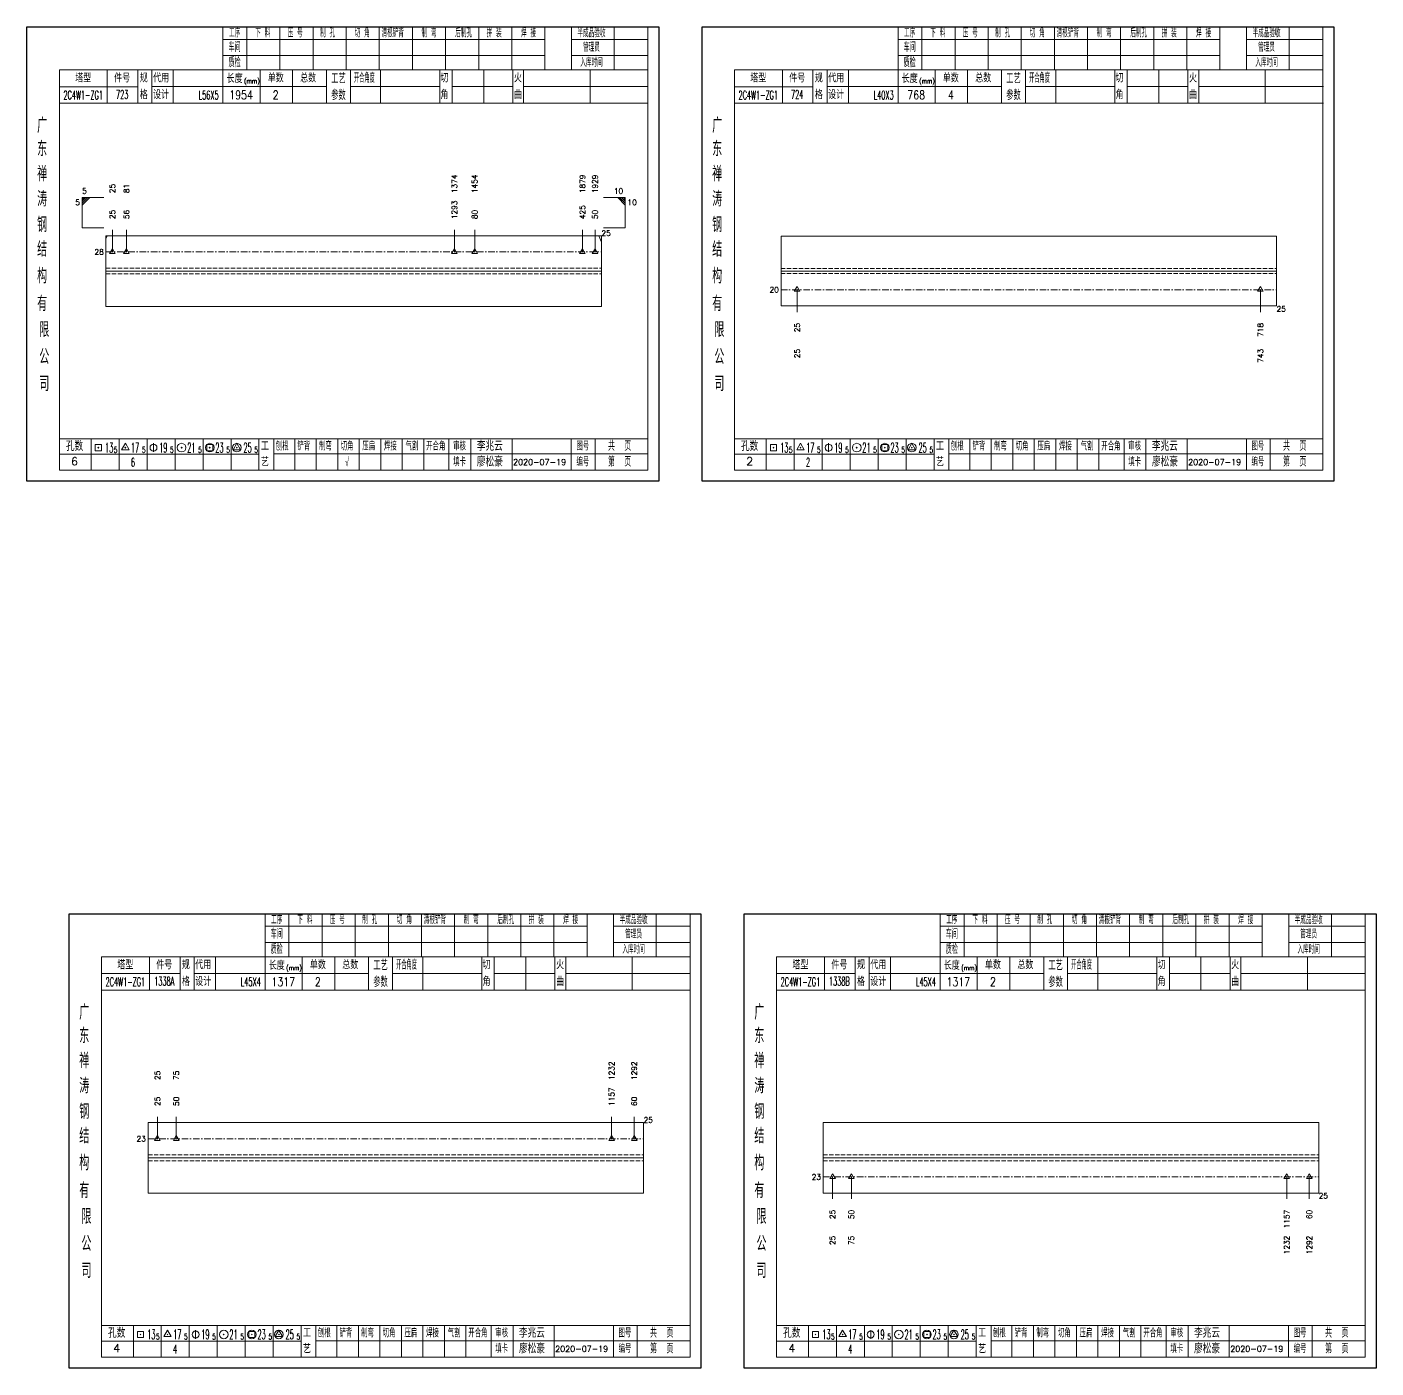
# Model space of a CAD drawing. Extents: x 154981 to 165753, y -86801 to -82885.
# Drawn here: x 162633 to 163256, y -83537 to -82917 of the extents above; entities that cross this region are included whole.
import ezdxf
from ezdxf.enums import TextEntityAlignment as Align

# ---------------------------------------------------------------- set-up
doc = ezdxf.new("R2010")
doc.units = 0
doc.header["$MEASUREMENT"] = 0
doc.linetypes.add('一点画线', pattern=[5.2, 3, -1, 0.2, -1])
doc.linetypes.add('虚线', pattern=[2.75, 2, -0.75])
doc.layers.get('0').update_dxf_attribs({"linetype": 'CONTINUOUS', "lineweight": 25})
for name, color, linetype, lineweight in [('1', 7, 'CONTINUOUS', 25), ('4', 7, 'CONTINUOUS', 25), ('5', 7, 'CONTINUOUS', 25)]:
    doc.layers.add(name, color=color, linetype=linetype, lineweight=lineweight)
doc.styles.get("Standard").update_dxf_attribs({"font": 'simplex.shx', "width": 0.7, "height": 3, "bigfont": 'gbhzfs.shx'})

# ---------------------------------------------------------------- blocks, each defined once
blk = doc.blocks.new('孔17.5')
at = {"layer": '5', "color": 7, "linetype": 'Continuous', "lineweight": 13}
for p, q in [((0, 1), (-0.866, -0.5)), ((-0.1, -0.1), (0.1, 0.1)), ((0.1, -0.1), (-0.1, 0.1)), ((0.866, -0.5), (0, 1)), ((-0.866, -0.5), (0.866, -0.5))]:
    blk.add_line(p, q, dxfattribs=at)
blk = doc.blocks.new('CTJGK')
at = {"color": 6, "linetype": 'Continuous'}
for p, q in [((0, 209.97), (292.13, 209.97)), ((0, 0), (0, 209.97)), ((292.13, 209.97), (292.13, 0)), ((292.13, 0), (0, 0))]:
    blk.add_line(p, q, dxfattribs=at)

msp = doc.modelspace()

# ---------------------------------------------------------------- linework, layer by layer
at = {"color": 7, "linetype": 'Continuous', "lineweight": 13}
for p, q in [((162658.21666, -82995.52383), (162668.21666, -82995.52383)), ((162658.21666, -83009.52383), (162658.21666, -82995.52383)), ((162659.09166, -82995.52383), (162658.21666, -82996.39883)), ((162659.96666, -82995.52383), (162658.21666, -82997.27383)), ((162660.84166, -82995.52383), (162658.21666, -82998.14883)), ((162661.71666, -82995.52383), (162658.21666, -82999.02383)), ((162909.34666, -82995.52383), (162899.34666, -82995.52383)), ((162905.84666, -82995.52383), (162909.34666, -82999.02383)), ((162906.72166, -82995.52383), (162909.34666, -82998.14883)), ((162907.59666, -82995.52383), (162909.34666, -82997.27383)), ((162908.47166, -82995.52383), (162909.34666, -82996.39883)), ((162909.34666, -83009.52383), (162909.34666, -82995.52383)), ((162658.21666, -83009.52383), (162668.21666, -83009.52383)), ((162669.21666, -83014.64341), (162669.80297, -83013.18455)), ((162672.21666, -83020.68455), (162672.21666, -83010.52383)), ((162678.71489, -83020.68455), (162678.71489, -83010.52383)), ((162830.33469, -83020.68455), (162830.33469, -83010.52383)), ((162839.71565, -83020.68455), (162839.71565, -83010.52383)), ((162889.55201, -83020.68455), (162889.55201, -83010.52383)), ((162895.34666, -83020.68455), (162895.34666, -83010.52383)), ((162898.34666, -83016.10228), (162897.17404, -83013.18455)), ((162909.34666, -83009.52383), (162899.34666, -83009.52383)), ((162988.80532, -83038.14883), (162988.80532, -83048.52383)), ((163203.01801, -83038.14883), (163203.01801, -83048.52383)), ((162693.04613, -83430.6605), (162693.04613, -83420.49383)), ((162701.74507, -83430.6605), (162701.74507, -83420.49383)), ((162903.03847, -83430.6605), (162903.03847, -83420.49383)), ((162913.4772, -83430.6605), (162913.4772, -83420.49383)), ((163005.17613, -83448.32717), (163005.17613, -83458.49383)), ((163013.87507, -83448.32717), (163013.87507, -83458.49383)), ((163215.16847, -83448.32717), (163215.16847, -83458.49383)), ((163225.6072, -83448.32717), (163225.6072, -83458.49383))]:
    msp.add_line(p, q, dxfattribs=at)
at = {"color": 7, "linetype": 'Continuous', "lineweight": 18}
for p, q in [((162669.21666, -83013.18455), (162669.21666, -83045.86312)), ((162669.21666, -83013.18455), (162898.34666, -83013.18455)), ((162898.34666, -83013.18455), (162898.34666, -83045.86312)), ((162981.34666, -83013.39883), (162981.34666, -83045.64883)), ((162981.34666, -83013.39883), (163210.47666, -83013.39883)), ((163210.47666, -83013.39883), (163210.47666, -83045.64883)), ((162669.21666, -83029.52383), (162898.34666, -83029.52383)), ((162981.34666, -83029.52383), (163210.47666, -83029.52383)), ((162688.69666, -83423.1605), (162688.69666, -83455.82717)), ((162688.69666, -83423.1605), (162917.82666, -83423.1605)), ((162917.82666, -83423.1605), (162917.82666, -83455.82717)), ((163000.82666, -83423.1605), (163000.82666, -83455.82717)), ((163000.82666, -83423.1605), (163229.95666, -83423.1605)), ((163229.95666, -83423.1605), (163229.95666, -83455.82717)), ((162688.69666, -83439.49383), (162917.82666, -83439.49383)), ((163000.82666, -83439.49383), (163229.95666, -83439.49383))]:
    msp.add_line(p, q, dxfattribs=at)
at = {"color": 1, "linetype": '一点画线', "lineweight": 13}
for p, q in [((162669.21666, -83020.68455), (162898.34666, -83020.68455)), ((162981.34666, -83038.14883), (163210.47666, -83038.14883)), ((162688.69666, -83430.6605), (162917.82666, -83430.6605)), ((163000.82666, -83448.32717), (163229.95666, -83448.32717))]:
    msp.add_line(p, q, dxfattribs=at)
at = {"color": 6, "linetype": '虚线', "lineweight": 18}
for p, q in [((162669.21666, -83028.18455), (162898.34666, -83028.18455)), ((162669.21666, -83030.86312), (162898.34666, -83030.86312)), ((162981.34666, -83028.39883), (163210.47666, -83028.39883)), ((162981.34666, -83030.64883), (163210.47666, -83030.64883)), ((162688.69666, -83438.1605), (162917.82666, -83438.1605)), ((162688.69666, -83440.82717), (162917.82666, -83440.82717)), ((163000.82666, -83438.1605), (163229.95666, -83438.1605)), ((163000.82666, -83440.82717), (163229.95666, -83440.82717))]:
    msp.add_line(p, q, dxfattribs=at)
at = {"layer": '1', "color": 7, "linetype": 'Continuous', "lineweight": 18}
for p, q in [((162669.21666, -83045.86312), (162898.34666, -83045.86312)), ((162981.34666, -83045.64883), (163210.47666, -83045.64883)), ((162688.69666, -83455.82717), (162917.82666, -83455.82717)), ((163000.82666, -83455.82717), (163229.95666, -83455.82717))]:
    msp.add_line(p, q, dxfattribs=at)
at = {"layer": '4', "color": 1, "linetype": 'Continuous', "lineweight": 18}
for p, q in [((162632.71666, -82916.69733), (162632.71666, -83126.66733)), ((162924.84666, -82916.69733), (162632.71666, -82916.69733)), ((162723.34666, -82916.69733), (162723.34666, -82936.53733)), ((162734.37666, -82916.69733), (162734.37666, -82936.55733)), ((162749.68666, -82916.69733), (162749.68666, -82936.55733)), ((162765.00666, -82916.69733), (162765.00666, -82936.55733)), ((162780.31666, -82916.69733), (162780.31666, -82936.55733)), ((162795.62666, -82916.69733), (162795.62666, -82936.55733)), ((162810.93666, -82916.69733), (162810.93666, -82936.55733)), ((162826.25666, -82916.69733), (162826.25666, -82936.55733)), ((162841.56666, -82916.69733), (162841.56666, -82936.55733)), ((162856.87666, -82916.69733), (162856.87666, -82936.55733)), ((162872.18666, -82916.69733), (162872.18666, -82936.53733)), ((162872.18666, -82916.69733), (162872.18666, -82936.55733)), ((162884.46666, -82916.69733), (162884.46666, -82936.55733)), ((162904.21666, -82916.69733), (162904.21666, -82936.55733)), ((162919.79666, -82916.69733), (162919.79666, -82936.55733)), ((162924.84666, -82946.49733), (162924.84666, -82916.69733)), ((162944.84666, -82916.69733), (162944.84666, -83126.66733)), ((163236.97666, -82916.69733), (162944.84666, -82916.69733)), ((163035.47666, -82916.69733), (163035.47666, -82936.53733)), ((163046.50666, -82916.69733), (163046.50666, -82936.55733)), ((163061.81666, -82916.69733), (163061.81666, -82936.55733)), ((163077.13666, -82916.69733), (163077.13666, -82936.55733)), ((163092.44666, -82916.69733), (163092.44666, -82936.55733)), ((163107.75666, -82916.69733), (163107.75666, -82936.55733)), ((163123.06666, -82916.69733), (163123.06666, -82936.55733)), ((163138.38666, -82916.69733), (163138.38666, -82936.55733)), ((163153.69666, -82916.69733), (163153.69666, -82936.55733)), ((163169.00666, -82916.69733), (163169.00666, -82936.55733)), ((163184.31666, -82916.69733), (163184.31666, -82936.53733)), ((163184.31666, -82916.69733), (163184.31666, -82936.55733)), ((163196.59666, -82916.69733), (163196.59666, -82936.55733)), ((163216.34666, -82916.69733), (163216.34666, -82936.55733)), ((163231.92666, -82916.69733), (163231.92666, -82936.55733)), ((163236.97666, -82946.49733), (163236.97666, -82916.69733)), ((162872.18666, -82922.42733), (162723.34666, -82922.42733)), ((162919.79666, -82922.42733), (162884.46666, -82922.42733)), ((163184.31666, -82922.42733), (163035.47666, -82922.42733)), ((163231.92666, -82922.42733), (163196.59666, -82922.42733)), ((162872.18666, -82929.90733), (162723.34666, -82929.90733)), ((162919.79666, -82929.90733), (162884.46666, -82929.90733)), ((163184.31666, -82929.90733), (163035.47666, -82929.90733)), ((163231.92666, -82929.90733), (163196.59666, -82929.90733)), ((162647.72666, -82936.55733), (162647.72666, -83121.61733)), ((162919.79666, -82936.55733), (162647.72666, -82936.55733)), ((162669.84666, -82936.54733), (162669.84666, -82951.96733)), ((162683.99666, -82951.96733), (162683.99666, -82936.55733)), ((162690.49666, -82951.96733), (162690.49666, -82936.55733)), ((162700.36666, -82936.55733), (162700.36666, -82951.96733)), ((162723.34666, -82936.53733), (162723.34666, -82951.96733)), ((162740.46666, -82936.55733), (162740.46666, -82951.96733)), ((162755.51666, -82936.55733), (162755.51666, -82951.96733)), ((162771.21666, -82936.55733), (162771.21666, -82951.96733)), ((162782.27666, -82936.55733), (162782.27666, -82951.96733)), ((162796.22666, -82936.55733), (162796.22666, -82951.96733)), ((162823.52666, -82936.55733), (162823.52666, -82951.96733)), ((162829.28666, -82936.55733), (162829.28666, -82951.96733)), ((162843.90666, -82936.55733), (162843.90666, -82951.96733)), ((162857.36666, -82936.55733), (162857.36666, -82951.96733)), ((162862.35666, -82936.55733), (162862.35666, -82951.96733)), ((162893.09666, -82936.55733), (162893.09666, -82951.96733)), ((162919.79666, -83121.61733), (162919.79666, -82936.55733)), ((162959.85666, -82936.55733), (162959.85666, -83121.61733)), ((163231.92666, -82936.55733), (162959.85666, -82936.55733)), ((162981.97666, -82936.54733), (162981.97666, -82951.96733)), ((162996.12666, -82951.96733), (162996.12666, -82936.55733)), ((163002.62666, -82951.96733), (163002.62666, -82936.55733)), ((163012.49666, -82936.55733), (163012.49666, -82951.96733)), ((163035.47666, -82936.53733), (163035.47666, -82951.96733)), ((163052.59666, -82936.55733), (163052.59666, -82951.96733)), ((163067.64666, -82936.55733), (163067.64666, -82951.96733)), ((163083.34666, -82936.55733), (163083.34666, -82951.96733)), ((163094.40666, -82936.55733), (163094.40666, -82951.96733)), ((163108.35666, -82936.55733), (163108.35666, -82951.96733)), ((163135.65666, -82936.55733), (163135.65666, -82951.96733)), ((163141.41666, -82936.55733), (163141.41666, -82951.96733)), ((163156.03666, -82936.55733), (163156.03666, -82951.96733)), ((163169.49666, -82936.55733), (163169.49666, -82951.96733)), ((163174.48666, -82936.55733), (163174.48666, -82951.96733)), ((163205.22666, -82936.55733), (163205.22666, -82951.96733)), ((163231.92666, -83121.61733), (163231.92666, -82936.55733)), ((162683.99666, -82944.31733), (162647.72666, -82944.31733)), ((162771.21666, -82944.26733), (162690.49666, -82944.26733)), ((162782.27666, -82944.26733), (162823.52666, -82944.26733)), ((162829.28666, -82944.26733), (162857.36666, -82944.26733)), ((162862.35666, -82944.26733), (162919.97666, -82944.26733)), ((162996.12666, -82944.31733), (162959.85666, -82944.31733)), ((163083.34666, -82944.26733), (163002.62666, -82944.26733)), ((163094.40666, -82944.26733), (163135.65666, -82944.26733)), ((163141.41666, -82944.26733), (163169.49666, -82944.26733)), ((163174.48666, -82944.26733), (163232.10666, -82944.26733)), ((162924.84666, -83126.66733), (162924.84666, -82946.49733)), ((163236.97666, -83126.66733), (163236.97666, -82946.49733)), ((162919.97666, -82951.96733), (162647.72666, -82951.96733)), ((163232.10666, -82951.96733), (162959.85666, -82951.96733)), ((162647.72666, -83107.08733), (162919.79666, -83107.08733)), ((162662.41666, -83107.08733), (162662.41666, -83121.61733)), ((162675.34666, -83121.61733), (162675.34666, -83107.08733)), ((162688.27666, -83107.08733), (162688.27666, -83121.61733)), ((162701.19666, -83121.61733), (162701.19666, -83107.08733)), ((162714.12666, -83107.08733), (162714.12666, -83121.61733)), ((162727.05666, -83121.61733), (162727.05666, -83107.08733)), ((162739.97666, -83121.61733), (162739.97666, -83107.08733)), ((162746.84666, -83121.61733), (162746.84666, -83107.08733)), ((162756.50666, -83121.61733), (162756.50666, -83107.08733)), ((162766.44666, -83121.61733), (162766.44666, -83107.08733)), ((162776.38666, -83121.61733), (162776.38666, -83107.08733)), ((162786.33666, -83121.61733), (162786.33666, -83107.08733)), ((162796.27666, -83121.61733), (162796.27666, -83107.08733)), ((162806.21666, -83121.61733), (162806.21666, -83107.08733)), ((162816.16666, -83121.61733), (162816.16666, -83107.08733)), ((162827.80666, -83121.61733), (162827.80666, -83107.08733)), ((162837.95666, -83121.61733), (162837.95666, -83107.08733)), ((162857.01666, -83121.61733), (162857.01666, -83107.08733)), ((162884.39666, -83121.61733), (162884.39666, -83107.08733)), ((162895.35666, -83121.61733), (162895.35666, -83107.08733)), ((162959.85666, -83107.08733), (163231.92666, -83107.08733)), ((162974.54666, -83107.08733), (162974.54666, -83121.61733)), ((162987.47666, -83121.61733), (162987.47666, -83107.08733)), ((163000.40666, -83107.08733), (163000.40666, -83121.61733)), ((163013.32666, -83121.61733), (163013.32666, -83107.08733)), ((163026.25666, -83107.08733), (163026.25666, -83121.61733)), ((163039.18666, -83121.61733), (163039.18666, -83107.08733)), ((163052.10666, -83121.61733), (163052.10666, -83107.08733)), ((163058.97666, -83121.61733), (163058.97666, -83107.08733)), ((163068.63666, -83121.61733), (163068.63666, -83107.08733)), ((163078.57666, -83121.61733), (163078.57666, -83107.08733)), ((163088.51666, -83121.61733), (163088.51666, -83107.08733)), ((163098.46666, -83121.61733), (163098.46666, -83107.08733)), ((163108.40666, -83121.61733), (163108.40666, -83107.08733)), ((163118.34666, -83121.61733), (163118.34666, -83107.08733)), ((163128.29666, -83121.61733), (163128.29666, -83107.08733)), ((163139.93666, -83121.61733), (163139.93666, -83107.08733)), ((163150.08666, -83121.61733), (163150.08666, -83107.08733)), ((163169.14666, -83121.61733), (163169.14666, -83107.08733)), ((163196.52666, -83121.61733), (163196.52666, -83107.08733)), ((163207.48666, -83121.61733), (163207.48666, -83107.08733)), ((162739.97666, -83114.21733), (162647.72666, -83114.21733)), ((162746.80666, -83114.05733), (162919.79666, -83114.05733)), ((163052.10666, -83114.21733), (162959.85666, -83114.21733)), ((163058.93666, -83114.05733), (163231.92666, -83114.05733)), ((162647.72666, -83121.61733), (162919.79666, -83121.61733)), ((162959.85666, -83121.61733), (163231.92666, -83121.61733)), ((162632.71666, -83126.66733), (162924.84666, -83126.66733)), ((162944.84666, -83126.66733), (163236.97666, -83126.66733)), ((162652.19666, -83326.66733), (162652.19666, -83536.63733)), ((162944.32666, -83326.66733), (162652.19666, -83326.66733)), ((162742.82666, -83326.66733), (162742.82666, -83346.50733)), ((162753.85666, -83326.66733), (162753.85666, -83346.52733)), ((162769.16666, -83326.66733), (162769.16666, -83346.52733)), ((162784.48666, -83326.66733), (162784.48666, -83346.52733)), ((162799.79666, -83326.66733), (162799.79666, -83346.52733)), ((162815.10666, -83326.66733), (162815.10666, -83346.52733)), ((162830.41666, -83326.66733), (162830.41666, -83346.52733)), ((162845.73666, -83326.66733), (162845.73666, -83346.52733)), ((162861.04666, -83326.66733), (162861.04666, -83346.52733)), ((162876.35666, -83326.66733), (162876.35666, -83346.52733)), ((162891.66666, -83326.66733), (162891.66666, -83346.50733)), ((162891.66666, -83326.66733), (162891.66666, -83346.52733)), ((162903.94666, -83326.66733), (162903.94666, -83346.52733)), ((162923.69666, -83326.66733), (162923.69666, -83346.52733)), ((162939.27666, -83326.66733), (162939.27666, -83346.52733)), ((162944.32666, -83356.46733), (162944.32666, -83326.66733)), ((162964.32666, -83326.66733), (162964.32666, -83536.63733)), ((163256.45666, -83326.66733), (162964.32666, -83326.66733)), ((163054.95666, -83326.66733), (163054.95666, -83346.50733)), ((163065.98666, -83326.66733), (163065.98666, -83346.52733)), ((163081.29666, -83326.66733), (163081.29666, -83346.52733)), ((163096.61666, -83326.66733), (163096.61666, -83346.52733)), ((163111.92666, -83326.66733), (163111.92666, -83346.52733)), ((163127.23666, -83326.66733), (163127.23666, -83346.52733)), ((163142.54666, -83326.66733), (163142.54666, -83346.52733)), ((163157.86666, -83326.66733), (163157.86666, -83346.52733)), ((163173.17666, -83326.66733), (163173.17666, -83346.52733)), ((163188.48666, -83326.66733), (163188.48666, -83346.52733)), ((163203.79666, -83326.66733), (163203.79666, -83346.50733)), ((163203.79666, -83326.66733), (163203.79666, -83346.52733)), ((163216.07666, -83326.66733), (163216.07666, -83346.52733)), ((163235.82666, -83326.66733), (163235.82666, -83346.52733)), ((163251.40666, -83326.66733), (163251.40666, -83346.52733)), ((163256.45666, -83356.46733), (163256.45666, -83326.66733)), ((162891.66666, -83332.39733), (162742.82666, -83332.39733)), ((162939.27666, -83332.39733), (162903.94666, -83332.39733)), ((163203.79666, -83332.39733), (163054.95666, -83332.39733)), ((163251.40666, -83332.39733), (163216.07666, -83332.39733)), ((162891.66666, -83339.87733), (162742.82666, -83339.87733)), ((162939.27666, -83339.87733), (162903.94666, -83339.87733)), ((163203.79666, -83339.87733), (163054.95666, -83339.87733)), ((163251.40666, -83339.87733), (163216.07666, -83339.87733)), ((162667.20666, -83346.52733), (162667.20666, -83531.58733)), ((162939.27666, -83346.52733), (162667.20666, -83346.52733)), ((162689.32666, -83346.51733), (162689.32666, -83361.93733)), ((162703.47666, -83361.93733), (162703.47666, -83346.52733)), ((162709.97666, -83361.93733), (162709.97666, -83346.52733)), ((162719.84666, -83346.52733), (162719.84666, -83361.93733)), ((162742.82666, -83346.50733), (162742.82666, -83361.93733)), ((162759.94666, -83346.52733), (162759.94666, -83361.93733)), ((162774.99666, -83346.52733), (162774.99666, -83361.93733)), ((162790.69666, -83346.52733), (162790.69666, -83361.93733)), ((162801.75666, -83346.52733), (162801.75666, -83361.93733)), ((162815.70666, -83346.52733), (162815.70666, -83361.93733)), ((162843.00666, -83346.52733), (162843.00666, -83361.93733)), ((162848.76666, -83346.52733), (162848.76666, -83361.93733)), ((162863.38666, -83346.52733), (162863.38666, -83361.93733)), ((162876.84666, -83346.52733), (162876.84666, -83361.93733)), ((162881.83666, -83346.52733), (162881.83666, -83361.93733)), ((162912.57666, -83346.52733), (162912.57666, -83361.93733)), ((162939.27666, -83531.58733), (162939.27666, -83346.52733)), ((162979.33666, -83346.52733), (162979.33666, -83531.58733)), ((163251.40666, -83346.52733), (162979.33666, -83346.52733)), ((163001.45666, -83346.51733), (163001.45666, -83361.93733)), ((163015.60666, -83361.93733), (163015.60666, -83346.52733)), ((163022.10666, -83361.93733), (163022.10666, -83346.52733)), ((163031.97666, -83346.52733), (163031.97666, -83361.93733)), ((163054.95666, -83346.50733), (163054.95666, -83361.93733)), ((163072.07666, -83346.52733), (163072.07666, -83361.93733)), ((163087.12666, -83346.52733), (163087.12666, -83361.93733)), ((163102.82666, -83346.52733), (163102.82666, -83361.93733)), ((163113.88666, -83346.52733), (163113.88666, -83361.93733)), ((163127.83666, -83346.52733), (163127.83666, -83361.93733)), ((163155.13666, -83346.52733), (163155.13666, -83361.93733)), ((163160.89666, -83346.52733), (163160.89666, -83361.93733)), ((163175.51666, -83346.52733), (163175.51666, -83361.93733)), ((163188.97666, -83346.52733), (163188.97666, -83361.93733)), ((163193.96666, -83346.52733), (163193.96666, -83361.93733)), ((163224.70666, -83346.52733), (163224.70666, -83361.93733)), ((163251.40666, -83531.58733), (163251.40666, -83346.52733)), ((162703.47666, -83354.28733), (162667.20666, -83354.28733)), ((162790.69666, -83354.23733), (162709.97666, -83354.23733)), ((162801.75666, -83354.23733), (162843.00666, -83354.23733)), ((162848.76666, -83354.23733), (162876.84666, -83354.23733)), ((162881.83666, -83354.23733), (162939.45666, -83354.23733)), ((162944.32666, -83536.63733), (162944.32666, -83356.46733)), ((163015.60666, -83354.28733), (162979.33666, -83354.28733)), ((163102.82666, -83354.23733), (163022.10666, -83354.23733)), ((163113.88666, -83354.23733), (163155.13666, -83354.23733)), ((163160.89666, -83354.23733), (163188.97666, -83354.23733)), ((163193.96666, -83354.23733), (163251.58666, -83354.23733)), ((163256.45666, -83536.63733), (163256.45666, -83356.46733)), ((162939.45666, -83361.93733), (162667.20666, -83361.93733)), ((163251.58666, -83361.93733), (162979.33666, -83361.93733)), ((162667.20666, -83517.05733), (162939.27666, -83517.05733)), ((162681.89666, -83517.05733), (162681.89666, -83531.58733)), ((162694.82666, -83531.58733), (162694.82666, -83517.05733)), ((162707.75666, -83517.05733), (162707.75666, -83531.58733)), ((162720.67666, -83531.58733), (162720.67666, -83517.05733)), ((162733.60666, -83517.05733), (162733.60666, -83531.58733)), ((162746.53666, -83531.58733), (162746.53666, -83517.05733)), ((162759.45666, -83531.58733), (162759.45666, -83517.05733)), ((162766.32666, -83531.58733), (162766.32666, -83517.05733)), ((162775.98666, -83531.58733), (162775.98666, -83517.05733)), ((162785.92666, -83531.58733), (162785.92666, -83517.05733)), ((162795.86666, -83531.58733), (162795.86666, -83517.05733)), ((162805.81666, -83531.58733), (162805.81666, -83517.05733)), ((162815.75666, -83531.58733), (162815.75666, -83517.05733)), ((162825.69666, -83531.58733), (162825.69666, -83517.05733)), ((162835.64666, -83531.58733), (162835.64666, -83517.05733)), ((162847.28666, -83531.58733), (162847.28666, -83517.05733)), ((162857.43666, -83531.58733), (162857.43666, -83517.05733)), ((162876.49666, -83531.58733), (162876.49666, -83517.05733)), ((162903.87666, -83531.58733), (162903.87666, -83517.05733)), ((162914.83666, -83531.58733), (162914.83666, -83517.05733)), ((162979.33666, -83517.05733), (163251.40666, -83517.05733)), ((162994.02666, -83517.05733), (162994.02666, -83531.58733)), ((163006.95666, -83531.58733), (163006.95666, -83517.05733)), ((163019.88666, -83517.05733), (163019.88666, -83531.58733)), ((163032.80666, -83531.58733), (163032.80666, -83517.05733)), ((163045.73666, -83517.05733), (163045.73666, -83531.58733)), ((163058.66666, -83531.58733), (163058.66666, -83517.05733)), ((163071.58666, -83531.58733), (163071.58666, -83517.05733)), ((163078.45666, -83531.58733), (163078.45666, -83517.05733)), ((163088.11666, -83531.58733), (163088.11666, -83517.05733)), ((163098.05666, -83531.58733), (163098.05666, -83517.05733)), ((163107.99666, -83531.58733), (163107.99666, -83517.05733)), ((163117.94666, -83531.58733), (163117.94666, -83517.05733)), ((163127.88666, -83531.58733), (163127.88666, -83517.05733)), ((163137.82666, -83531.58733), (163137.82666, -83517.05733)), ((163147.77666, -83531.58733), (163147.77666, -83517.05733)), ((163159.41666, -83531.58733), (163159.41666, -83517.05733)), ((163169.56666, -83531.58733), (163169.56666, -83517.05733)), ((163188.62666, -83531.58733), (163188.62666, -83517.05733)), ((163216.00666, -83531.58733), (163216.00666, -83517.05733)), ((163226.96666, -83531.58733), (163226.96666, -83517.05733)), ((162759.45666, -83524.18733), (162667.20666, -83524.18733)), ((162766.28666, -83524.02733), (162939.27666, -83524.02733)), ((163071.58666, -83524.18733), (162979.33666, -83524.18733)), ((163078.41666, -83524.02733), (163251.40666, -83524.02733)), ((162652.19666, -83536.63733), (162944.32666, -83536.63733)), ((162667.20666, -83531.58733), (162939.27666, -83531.58733)), ((162964.32666, -83536.63733), (163256.45666, -83536.63733)), ((162979.33666, -83531.58733), (163251.40666, -83531.58733))]:
    msp.add_line(p, q, dxfattribs=at)
at = {"layer": '4', "color": 7, "linetype": 'Continuous', "lineweight": 13}
for p, q in [((162664.30266, -83112.58133), (162664.30266, -83109.75333)), ((162664.30266, -83109.75333), (162667.13066, -83109.75333)), ((162667.13066, -83112.58133), (162664.30266, -83112.58133)), ((162665.51666, -83111.36733), (162665.91666, -83110.96733)), ((162665.91666, -83111.36733), (162665.51666, -83110.96733)), ((162667.13066, -83109.75333), (162667.13066, -83112.58133)), ((162678.21666, -83109.16733), (162676.48466, -83112.16733)), ((162676.48466, -83112.16733), (162679.94866, -83112.16733)), ((162678.01666, -83111.36733), (162678.41666, -83110.96733)), ((162678.41666, -83111.36733), (162678.01666, -83110.96733)), ((162679.94866, -83112.16733), (162678.21666, -83109.16733)), ((162691.21666, -83109.16733), (162691.21666, -83113.16733)), ((162704.01666, -83111.36733), (162704.41666, -83110.96733)), ((162704.41666, -83111.36733), (162704.01666, -83110.96733)), ((162715.80266, -83112.58133), (162715.80266, -83109.75333)), ((162715.80266, -83109.75333), (162718.63066, -83109.75333)), ((162718.63066, -83112.58133), (162715.80266, -83112.58133)), ((162717.01666, -83111.36733), (162717.41666, -83110.96733)), ((162717.41666, -83111.36733), (162717.01666, -83110.96733)), ((162718.63066, -83109.75333), (162718.63066, -83112.58133)), ((162729.71666, -83109.16733), (162727.98466, -83112.16733)), ((162727.98466, -83112.16733), (162731.44866, -83112.16733)), ((162729.51666, -83111.36733), (162729.91666, -83110.96733)), ((162729.91666, -83111.36733), (162729.51666, -83110.96733)), ((162731.44866, -83112.16733), (162729.71666, -83109.16733)), ((162976.43266, -83112.58133), (162976.43266, -83109.75333)), ((162976.43266, -83109.75333), (162979.26066, -83109.75333)), ((162979.26066, -83112.58133), (162976.43266, -83112.58133)), ((162977.64666, -83111.36733), (162978.04666, -83110.96733)), ((162978.04666, -83111.36733), (162977.64666, -83110.96733)), ((162979.26066, -83109.75333), (162979.26066, -83112.58133)), ((162990.34666, -83109.16733), (162988.61466, -83112.16733)), ((162988.61466, -83112.16733), (162992.07866, -83112.16733)), ((162990.14666, -83111.36733), (162990.54666, -83110.96733)), ((162990.54666, -83111.36733), (162990.14666, -83110.96733)), ((162992.07866, -83112.16733), (162990.34666, -83109.16733)), ((163003.34666, -83109.16733), (163003.34666, -83113.16733)), ((163016.14666, -83111.36733), (163016.54666, -83110.96733)), ((163016.54666, -83111.36733), (163016.14666, -83110.96733)), ((163027.93266, -83112.58133), (163027.93266, -83109.75333)), ((163027.93266, -83109.75333), (163030.76066, -83109.75333)), ((163030.76066, -83112.58133), (163027.93266, -83112.58133)), ((163029.14666, -83111.36733), (163029.54666, -83110.96733)), ((163029.54666, -83111.36733), (163029.14666, -83110.96733)), ((163030.76066, -83109.75333), (163030.76066, -83112.58133)), ((163041.84666, -83109.16733), (163040.11466, -83112.16733)), ((163040.11466, -83112.16733), (163043.57866, -83112.16733)), ((163041.64666, -83111.36733), (163042.04666, -83110.96733)), ((163042.04666, -83111.36733), (163041.64666, -83110.96733)), ((163043.57866, -83112.16733), (163041.84666, -83109.16733)), ((162683.78266, -83522.55133), (162683.78266, -83519.72333)), ((162683.78266, -83519.72333), (162686.61066, -83519.72333)), ((162686.61066, -83522.55133), (162683.78266, -83522.55133)), ((162684.99666, -83521.33733), (162685.39666, -83520.93733)), ((162685.39666, -83521.33733), (162684.99666, -83520.93733)), ((162686.61066, -83519.72333), (162686.61066, -83522.55133)), ((162697.69666, -83519.13733), (162695.96466, -83522.13733)), ((162695.96466, -83522.13733), (162699.42866, -83522.13733)), ((162697.49666, -83521.33733), (162697.89666, -83520.93733)), ((162697.89666, -83521.33733), (162697.49666, -83520.93733)), ((162699.42866, -83522.13733), (162697.69666, -83519.13733)), ((162710.69666, -83519.13733), (162710.69666, -83523.13733)), ((162723.49666, -83521.33733), (162723.89666, -83520.93733)), ((162723.89666, -83521.33733), (162723.49666, -83520.93733)), ((162735.28266, -83522.55133), (162735.28266, -83519.72333)), ((162735.28266, -83519.72333), (162738.11066, -83519.72333)), ((162738.11066, -83522.55133), (162735.28266, -83522.55133)), ((162736.49666, -83521.33733), (162736.89666, -83520.93733)), ((162736.89666, -83521.33733), (162736.49666, -83520.93733)), ((162738.11066, -83519.72333), (162738.11066, -83522.55133)), ((162749.19666, -83519.13733), (162747.46466, -83522.13733)), ((162747.46466, -83522.13733), (162750.92866, -83522.13733)), ((162748.99666, -83521.33733), (162749.39666, -83520.93733)), ((162749.39666, -83521.33733), (162748.99666, -83520.93733)), ((162750.92866, -83522.13733), (162749.19666, -83519.13733)), ((162995.91266, -83522.55133), (162995.91266, -83519.72333)), ((162995.91266, -83519.72333), (162998.74066, -83519.72333)), ((162998.74066, -83522.55133), (162995.91266, -83522.55133)), ((162997.12666, -83521.33733), (162997.52666, -83520.93733)), ((162997.52666, -83521.33733), (162997.12666, -83520.93733)), ((162998.74066, -83519.72333), (162998.74066, -83522.55133)), ((163009.82666, -83519.13733), (163008.09466, -83522.13733)), ((163008.09466, -83522.13733), (163011.55866, -83522.13733)), ((163009.62666, -83521.33733), (163010.02666, -83520.93733)), ((163010.02666, -83521.33733), (163009.62666, -83520.93733)), ((163011.55866, -83522.13733), (163009.82666, -83519.13733)), ((163022.82666, -83519.13733), (163022.82666, -83523.13733)), ((163035.62666, -83521.33733), (163036.02666, -83520.93733)), ((163036.02666, -83521.33733), (163035.62666, -83520.93733)), ((163047.41266, -83522.55133), (163047.41266, -83519.72333)), ((163047.41266, -83519.72333), (163050.24066, -83519.72333)), ((163050.24066, -83522.55133), (163047.41266, -83522.55133)), ((163048.62666, -83521.33733), (163049.02666, -83520.93733)), ((163049.02666, -83521.33733), (163048.62666, -83520.93733)), ((163050.24066, -83519.72333), (163050.24066, -83522.55133)), ((163061.32666, -83519.13733), (163059.59466, -83522.13733)), ((163059.59466, -83522.13733), (163063.05866, -83522.13733)), ((163061.12666, -83521.33733), (163061.52666, -83520.93733)), ((163061.52666, -83521.33733), (163061.12666, -83520.93733)), ((163063.05866, -83522.13733), (163061.32666, -83519.13733))]:
    msp.add_line(p, q, dxfattribs=at)
for centre, radius in [((162691.21666, -83111.16733), 1.6), ((162704.21666, -83111.16733), 2), ((162717.21666, -83111.16733), 2), ((162729.71666, -83111.16733), 2), ((163003.34666, -83111.16733), 1.6), ((163016.34666, -83111.16733), 2), ((163029.34666, -83111.16733), 2), ((163041.84666, -83111.16733), 2), ((162710.69666, -83521.13733), 1.6), ((162723.69666, -83521.13733), 2), ((162736.69666, -83521.13733), 2), ((162749.19666, -83521.13733), 2), ((163022.82666, -83521.13733), 1.6), ((163035.82666, -83521.13733), 2), ((163048.82666, -83521.13733), 2), ((163061.32666, -83521.13733), 2)]:
    msp.add_circle(centre, radius, dxfattribs=at)

# ---------------------------------------------------------------- block references
at = {"color": 0, "linetype": 'Continuous'}
for p in [(162632.71666, -83126.66733), (162944.84666, -83126.66733), (162652.19666, -83536.63733), (162964.32666, -83536.63733)]:
    msp.add_blockref('CTJGK', p, dxfattribs=at)
at = {"color": 4, "linetype": 'Continuous', "lineweight": 9, "xscale": 1.5, "yscale": 1.5, "zscale": 1.5}
for p in [(162672.21666, -83020.68455), (162678.71489, -83020.68455), (162830.33469, -83020.68455), (162839.71565, -83020.68455), (162889.55201, -83020.68455), (162895.34666, -83020.68455), (162693.04613, -83430.6605), (162701.74507, -83430.6605), (162903.03847, -83430.6605), (162913.4772, -83430.6605)]:
    msp.add_blockref('孔17.5', p, dxfattribs=at)
at = {"layer": '1', "color": 4, "linetype": 'Continuous', "lineweight": 9, "xscale": 1.5, "yscale": 1.5, "zscale": 1.5}
for p in [(162988.80532, -83038.14883), (163203.01801, -83038.14883), (163005.17613, -83448.32717), (163013.87507, -83448.32717), (163215.16847, -83448.32717), (163225.6072, -83448.32717)]:
    msp.add_blockref('孔17.5', p, dxfattribs=at)

# ---------------------------------------------------------------- texts
at = {"color": 7, "linetype": 'Continuous', "lineweight": 13}
for s, p in [('1374', (162830.33469, -82993.52383)), ('1454', (162839.71565, -82993.52383)), ('1879', (162889.55201, -82993.52383)), ('1929', (162895.34666, -82993.52383)), ('25', (162672.21666, -82993.52383)), ('81', (162678.71489, -82993.52383)), ('25', (162693.04613, -83403.49383)), ('75', (162701.74507, -83403.49383)), ('1232', (162903.03847, -83403.49383)), ('1292', (162913.4772, -83403.49383))]:
    msp.add_text(s, height=2.5, rotation=90, dxfattribs=at).set_placement(p, align=Align.MIDDLE_LEFT)
msp.add_text('5', height=2.5, dxfattribs=at).set_placement((162658.21666, -82994.52383), align=Align.BOTTOM_LEFT)
msp.add_text('10', height=2.5, dxfattribs=at).set_placement((162908.34666, -82994.52383), align=Align.BOTTOM_RIGHT)
msp.add_text('5', height=2.5, dxfattribs=at).set_placement((162657.21666, -82996.52383), align=Align.TOP_RIGHT)
at = {"color": 4, "linetype": 'Continuous', "lineweight": 9}
for s, p in [('1293', (162830.33469, -83005.52383)), ('425', (162889.55201, -83005.52383)), ('25', (162672.21666, -83005.52383)), ('56', (162678.71489, -83005.52383)), ('80', (162839.71565, -83005.52383)), ('50', (162895.34666, -83005.52383)), ('25', (162693.04613, -83415.49383)), ('50', (162701.74507, -83415.49383)), ('1157', (162903.03847, -83415.49383)), ('60', (162913.4772, -83415.49383))]:
    msp.add_text(s, height=2.5, rotation=90, dxfattribs=at).set_placement(p, align=Align.MIDDLE_LEFT)
at = {"color": 7, "linetype": 'Continuous', "lineweight": 13}
msp.add_text('10', height=2.5, dxfattribs=at).set_placement((162910.34666, -82996.52383), align=Align.TOP_LEFT)
for p in [(162898.34666, -83012.02383), (162917.82666, -83421.99383)]:
    msp.add_text('25', height=2.5, dxfattribs=at).set_placement(p, align=Align.MIDDLE_LEFT)
for s, p in [('28', (162668.21666, -83020.68455)), ('20', (162980.34666, -83038.14883)), ('23', (162687.69666, -83430.6605)), ('23', (162999.82666, -83448.32717))]:
    msp.add_text(s, height=2.5, dxfattribs=at).set_placement(p, align=Align.MIDDLE_RIGHT)
at = {"layer": '1', "color": 7, "linetype": 'Continuous', "lineweight": 13}
for p in [(163210.47666, -83047.02383), (163229.95666, -83456.99383)]:
    msp.add_text('25', height=2.5, dxfattribs=at).set_placement(p, align=Align.MIDDLE_LEFT)
at = {"layer": '1', "color": 4, "linetype": 'Continuous', "lineweight": 9}
for s, p in [('25', (162988.80532, -83053.52383)), ('718', (163203.01801, -83053.52383)), ('25', (163005.17613, -83463.49383)), ('50', (163013.87507, -83463.49383)), ('1157', (163215.16847, -83463.49383)), ('60', (163225.6072, -83463.49383))]:
    msp.add_text(s, height=2.5, rotation=90, dxfattribs=at).set_placement(p, align=Align.MIDDLE_RIGHT)
at = {"layer": '1', "color": 7, "linetype": 'Continuous', "lineweight": 13}
for s, p in [('25', (162988.80532, -83065.52383)), ('743', (163203.01801, -83065.52383)), ('25', (163005.17613, -83475.49383)), ('75', (163013.87507, -83475.49383)), ('1232', (163215.16847, -83475.49383)), ('1292', (163225.6072, -83475.49383))]:
    msp.add_text(s, height=2.5, rotation=90, dxfattribs=at).set_placement(p, align=Align.MIDDLE_RIGHT)
at = {"layer": '4', "color": 1, "linetype": 'Continuous', "lineweight": 25}
for s, height, width, p in [('工序', 3.7, 0.7, (162728.71666, -82919.56733)), ('下 料', 3.7, 0.7, (162741.71666, -82919.56733)), ('压 号', 3.7, 0.7, (162756.71666, -82919.56733)), ('制 孔', 3.7, 0.7, (162771.71666, -82919.56733)), ('切 角', 3.7, 0.7, (162787.71666, -82919.56733)), ('清根铲背 ', 3.7, 0.7, (162802.71666, -82919.56733)), (' 制 弯', 3.7, 0.7, (162817.71666, -82919.56733)), (' 后制孔', 3.7, 0.7, (162833.71666, -82919.56733)), ('拼 装', 3.7, 0.7, (162848.71666, -82919.56733)), (' 焊 接', 3.7, 0.7, (162863.71666, -82919.56733)), ('半成品验收', 3.7, 0.7, (162893.71666, -82919.56733)), ('工序', 3.7, 0.7, (163040.84666, -82919.56733)), ('下 料', 3.7, 0.7, (163053.84666, -82919.56733)), ('压 号', 3.7, 0.7, (163068.84666, -82919.56733)), ('制 孔', 3.7, 0.7, (163083.84666, -82919.56733)), ('切 角', 3.7, 0.7, (163099.84666, -82919.56733)), ('清根铲背 ', 3.7, 0.7, (163114.84666, -82919.56733)), (' 制 弯', 3.7, 0.7, (163129.84666, -82919.56733)), (' 后制孔', 3.7, 0.7, (163145.84666, -82919.56733)), ('拼 装', 3.7, 0.7, (163160.84666, -82919.56733)), (' 焊 接', 3.7, 0.7, (163175.84666, -82919.56733)), ('半成品验收', 3.7, 0.7, (163205.84666, -82919.56733)), ('车间', 4, 0.7, (162728.71666, -82926.16733)), ('管理员', 3.7, 0.7, (162893.71666, -82926.16733)), ('车间', 4, 0.7, (163040.84666, -82926.16733)), ('管理员', 3.7, 0.7, (163205.84666, -82926.16733)), ('质检', 4, 0.7, (162728.71666, -82933.22733)), ('入库时间', 3.7, 0.7, (162893.71666, -82933.22733)), ('质检', 4, 0.7, (163040.84666, -82933.22733)), ('入库时间', 3.7, 0.7, (163205.84666, -82933.22733)), ('工艺', 4.8, 0.7, (162776.71666, -82940.40733)), ('开合角度', 4, 0.6, (162788.71666, -82940.40733)), ('工艺', 4.8, 0.7, (163088.84666, -82940.40733)), ('开合角度', 4, 0.6, (163100.84666, -82940.40733)), ('(mm)', 2.24, 0.7, (162736.71666, -82941.66733)), ('(mm)', 2.24, 0.7, (163048.84666, -82941.66733)), ('2C4W1-ZG1', 4, 0.5, (162658.71666, -82948.14733)), ('723', 4, 0.5, (162676.71666, -82947.89733)), ('L56X5', 4, 0.5, (162716.71666, -82948.16733)), ('1954', 4, 0.8, (162731.71666, -82948.11733)), ('2', 4, 0.8, (162747.71666, -82948.11733)), ('参数', 4.8, 0.7, (162776.71666, -82948.11733)), ('2C4W1-ZG1', 4, 0.5, (162970.84666, -82948.14733)), ('724', 4, 0.5, (162988.84666, -82947.89733)), ('L40X3', 4, 0.5, (163028.84666, -82948.16733)), ('768', 4, 0.8, (163043.84666, -82948.11733)), ('4', 4, 0.8, (163059.84666, -82948.11733)), ('参数', 4.8, 0.7, (163088.84666, -82948.11733)), ('广', 6.96, 0.7, (162639.71666, -82962.19733)), ('广', 6.96, 0.7, (162951.84666, -82962.19733)), ('东', 6.96, 0.7, (162639.71666, -82972.98733)), ('东', 6.96, 0.7, (162951.84666, -82972.98733)), ('禅', 6.96, 0.7, (162639.71666, -82984.57733)), ('禅', 6.96, 0.7, (162951.84666, -82984.57733)), ('涛', 6.96, 0.7, (162639.71666, -82996.17733)), ('涛', 6.96, 0.7, (162951.84666, -82996.17733)), ('钢', 6.96, 0.7, (162639.71666, -83008.06733)), ('钢', 6.96, 0.7, (162951.84666, -83008.06733)), ('结', 6.96, 0.7, (162639.71666, -83019.37733)), ('结', 6.96, 0.7, (162951.84666, -83019.37733)), ('构', 6.96, 0.7, (162639.71666, -83031.75733)), ('构', 6.96, 0.7, (162951.84666, -83031.75733)), ('有', 6.96, 0.7, (162639.71666, -83044.56733)), ('有', 6.96, 0.7, (162951.84666, -83044.56733)), ('限', 6.96, 0.7, (162640.71666, -83056.56733)), ('限', 6.96, 0.7, (162952.84666, -83056.56733)), ('公', 6.96, 0.7, (162640.71666, -83069.10733)), ('公', 6.96, 0.7, (162952.84666, -83069.10733)), ('司', 6.96, 0.7, (162640.71666, -83081.58733)), ('司', 6.96, 0.7, (162952.84666, -83081.58733)), ('13', 4.47, 0.5, (162670.71666, -83111.16733)), ('5', 2.68, 0.6, (162673.71666, -83112.16733)), ('17', 4.47, 0.5, (162682.71666, -83111.16733)), ('5', 2.68, 0.6, (162686.71666, -83112.16733)), ('19', 4.47, 0.5, (162695.71666, -83111.16733)), ('5', 2.68, 0.6, (162699.71666, -83112.16733)), ('21', 4.47, 0.5, (162708.71666, -83111.16733)), ('5', 2.68, 0.6, (162712.71666, -83112.16733)), ('23', 4.47, 0.5, (162721.71666, -83111.16733)), ('5', 2.68, 0.6, (162725.71666, -83112.16733)), ('25', 4.47, 0.5, (162734.71666, -83111.16733)), ('5', 2.68, 0.6, (162738.71666, -83112.16733)), ('刨根', 3.7, 0.8, (162750.71666, -83110.56733)), ('铲背', 3.7, 0.8, (162760.71666, -83110.56733)), ('制弯', 3.7, 0.8, (162770.71666, -83110.56733)), ('切角', 3.7, 0.8, (162780.71666, -83110.56733)), ('压扁', 3.7, 0.8, (162790.71666, -83110.56733)), ('焊接', 3.7, 0.8, (162800.71666, -83110.56733)), ('气割', 3.7, 0.8, (162810.71666, -83110.56733)), ('开合角', 3.7, 0.8, (162821.71666, -83110.56733)), ('审核', 3.7, 0.8, (162832.71666, -83110.56733)), ('图号', 3.7, 0.8, (162889.71666, -83110.56733)), ('共  页', 4, 0.8, (162906.71666, -83110.56733)), ('13', 4.47, 0.5, (162982.84666, -83111.16733)), ('5', 2.68, 0.6, (162985.84666, -83112.16733)), ('17', 4.47, 0.5, (162994.84666, -83111.16733)), ('5', 2.68, 0.6, (162998.84666, -83112.16733)), ('19', 4.47, 0.5, (163007.84666, -83111.16733)), ('5', 2.68, 0.6, (163011.84666, -83112.16733)), ('21', 4.47, 0.5, (163020.84666, -83111.16733)), ('5', 2.68, 0.6, (163024.84666, -83112.16733)), ('23', 4.47, 0.5, (163033.84666, -83111.16733)), ('5', 2.68, 0.6, (163037.84666, -83112.16733)), ('25', 4.47, 0.5, (163046.84666, -83111.16733)), ('5', 2.68, 0.6, (163050.84666, -83112.16733)), ('刨根', 3.7, 0.8, (163062.84666, -83110.56733)), ('铲背', 3.7, 0.8, (163072.84666, -83110.56733)), ('制弯', 3.7, 0.8, (163082.84666, -83110.56733)), ('切角', 3.7, 0.8, (163092.84666, -83110.56733)), ('压扁', 3.7, 0.8, (163102.84666, -83110.56733)), ('焊接', 3.7, 0.8, (163112.84666, -83110.56733)), ('气割', 3.7, 0.8, (163122.84666, -83110.56733)), ('开合角', 3.7, 0.8, (163133.84666, -83110.56733)), ('审核', 3.7, 0.8, (163144.84666, -83110.56733)), ('图号', 3.7, 0.8, (163201.84666, -83110.56733)), ('共  页', 4, 0.8, (163218.84666, -83110.56733)), ('6', 4, 0.5, (162681.71666, -83117.91733)), ('√', 4, 0.6, (162780.71666, -83117.83733)), ('填卡', 3.7, 0.8, (162832.71666, -83117.83733)), ('编号', 3.7, 0.8, (162889.71666, -83117.83733)), ('第  页', 4, 0.8, (162906.71666, -83117.83733)), ('2', 4, 0.5, (162993.84666, -83117.91733)), ('填卡', 3.7, 0.8, (163144.84666, -83117.83733)), ('编号', 3.7, 0.8, (163201.84666, -83117.83733)), ('第  页', 4, 0.8, (163218.84666, -83117.83733)), ('工序', 3.7, 0.7, (162748.19666, -83329.53733)), ('下 料', 3.7, 0.7, (162761.19666, -83329.53733)), ('压 号', 3.7, 0.7, (162776.19666, -83329.53733)), ('制 孔', 3.7, 0.7, (162791.19666, -83329.53733)), ('切 角', 3.7, 0.7, (162807.19666, -83329.53733)), ('清根铲背 ', 3.7, 0.7, (162822.19666, -83329.53733)), (' 制 弯', 3.7, 0.7, (162837.19666, -83329.53733)), (' 后制孔', 3.7, 0.7, (162853.19666, -83329.53733)), ('拼 装', 3.7, 0.7, (162868.19666, -83329.53733)), (' 焊 接', 3.7, 0.7, (162883.19666, -83329.53733)), ('半成品验收', 3.7, 0.7, (162913.19666, -83329.53733)), ('工序', 3.7, 0.7, (163060.32666, -83329.53733)), ('下 料', 3.7, 0.7, (163073.32666, -83329.53733)), ('压 号', 3.7, 0.7, (163088.32666, -83329.53733)), ('制 孔', 3.7, 0.7, (163103.32666, -83329.53733)), ('切 角', 3.7, 0.7, (163119.32666, -83329.53733)), ('清根铲背 ', 3.7, 0.7, (163134.32666, -83329.53733)), (' 制 弯', 3.7, 0.7, (163149.32666, -83329.53733)), (' 后制孔', 3.7, 0.7, (163165.32666, -83329.53733)), ('拼 装', 3.7, 0.7, (163180.32666, -83329.53733)), (' 焊 接', 3.7, 0.7, (163195.32666, -83329.53733)), ('半成品验收', 3.7, 0.7, (163225.32666, -83329.53733)), ('车间', 4, 0.7, (162748.19666, -83336.13733)), ('管理员', 3.7, 0.7, (162913.19666, -83336.13733)), ('车间', 4, 0.7, (163060.32666, -83336.13733)), ('管理员', 3.7, 0.7, (163225.32666, -83336.13733)), ('质检', 4, 0.7, (162748.19666, -83343.19733)), ('入库时间', 3.7, 0.7, (162913.19666, -83343.19733)), ('质检', 4, 0.7, (163060.32666, -83343.19733)), ('入库时间', 3.7, 0.7, (163225.32666, -83343.19733)), ('(mm)', 2.24, 0.7, (162756.19666, -83351.63733)), ('工艺', 4.8, 0.7, (162796.19666, -83350.37733)), ('开合角度', 4, 0.6, (162808.19666, -83350.37733)), ('(mm)', 2.24, 0.7, (163068.32666, -83351.63733)), ('工艺', 4.8, 0.7, (163108.32666, -83350.37733)), ('开合角度', 4, 0.6, (163120.32666, -83350.37733)), ('2C4W1-ZG1', 4, 0.5, (162678.19666, -83358.11733)), ('1338A', 4, 0.5, (162696.19666, -83357.86733)), ('L45X4', 4, 0.5, (162736.19666, -83358.13733)), ('1317', 4, 0.8, (162751.19666, -83358.08733)), ('2', 4, 0.8, (162767.19666, -83358.08733)), ('参数', 4.8, 0.7, (162796.19666, -83358.08733)), ('2C4W1-ZG1', 4, 0.5, (162990.32666, -83358.11733)), ('1338B', 4, 0.5, (163008.32666, -83357.86733)), ('L45X4', 4, 0.5, (163048.32666, -83358.13733)), ('1317', 4, 0.8, (163063.32666, -83358.08733)), ('2', 4, 0.8, (163079.32666, -83358.08733)), ('参数', 4.8, 0.7, (163108.32666, -83358.08733)), ('广', 6.96, 0.7, (162659.19666, -83372.16733)), ('广', 6.96, 0.7, (162971.32666, -83372.16733)), ('东', 6.96, 0.7, (162659.19666, -83382.95733)), ('东', 6.96, 0.7, (162971.32666, -83382.95733)), ('禅', 6.96, 0.7, (162659.19666, -83394.54733)), ('禅', 6.96, 0.7, (162971.32666, -83394.54733)), ('涛', 6.96, 0.7, (162659.19666, -83406.14733)), ('涛', 6.96, 0.7, (162971.32666, -83406.14733)), ('钢', 6.96, 0.7, (162659.19666, -83418.03733)), ('钢', 6.96, 0.7, (162971.32666, -83418.03733)), ('结', 6.96, 0.7, (162659.19666, -83429.34733)), ('结', 6.96, 0.7, (162971.32666, -83429.34733)), ('构', 6.96, 0.7, (162659.19666, -83441.72733)), ('构', 6.96, 0.7, (162971.32666, -83441.72733)), ('有', 6.96, 0.7, (162659.19666, -83454.53733)), ('有', 6.96, 0.7, (162971.32666, -83454.53733)), ('限', 6.96, 0.7, (162660.19666, -83466.53733)), ('限', 6.96, 0.7, (162972.32666, -83466.53733)), ('公', 6.96, 0.7, (162660.19666, -83479.07733)), ('公', 6.96, 0.7, (162972.32666, -83479.07733)), ('司', 6.96, 0.7, (162660.19666, -83491.55733)), ('司', 6.96, 0.7, (162972.32666, -83491.55733)), ('刨根', 3.7, 0.8, (162770.19666, -83520.53733)), ('铲背', 3.7, 0.8, (162780.19666, -83520.53733)), ('制弯', 3.7, 0.8, (162790.19666, -83520.53733)), ('切角', 3.7, 0.8, (162800.19666, -83520.53733)), ('压扁', 3.7, 0.8, (162810.19666, -83520.53733)), ('焊接', 3.7, 0.8, (162820.19666, -83520.53733)), ('气割', 3.7, 0.8, (162830.19666, -83520.53733)), ('开合角', 3.7, 0.8, (162841.19666, -83520.53733)), ('审核', 3.7, 0.8, (162852.19666, -83520.53733)), ('图号', 3.7, 0.8, (162909.19666, -83520.53733)), ('共  页', 4, 0.8, (162926.19666, -83520.53733)), ('刨根', 3.7, 0.8, (163082.32666, -83520.53733)), ('铲背', 3.7, 0.8, (163092.32666, -83520.53733)), ('制弯', 3.7, 0.8, (163102.32666, -83520.53733)), ('切角', 3.7, 0.8, (163112.32666, -83520.53733)), ('压扁', 3.7, 0.8, (163122.32666, -83520.53733)), ('焊接', 3.7, 0.8, (163132.32666, -83520.53733)), ('气割', 3.7, 0.8, (163142.32666, -83520.53733)), ('开合角', 3.7, 0.8, (163153.32666, -83520.53733)), ('审核', 3.7, 0.8, (163164.32666, -83520.53733)), ('图号', 3.7, 0.8, (163221.32666, -83520.53733)), ('共  页', 4, 0.8, (163238.32666, -83520.53733)), ('13', 4.47, 0.5, (162690.19666, -83521.13733)), ('5', 2.68, 0.6, (162693.19666, -83522.13733)), ('17', 4.47, 0.5, (162702.19666, -83521.13733)), ('5', 2.68, 0.6, (162706.19666, -83522.13733)), ('19', 4.47, 0.5, (162715.19666, -83521.13733)), ('5', 2.68, 0.6, (162719.19666, -83522.13733)), ('21', 4.47, 0.5, (162728.19666, -83521.13733)), ('5', 2.68, 0.6, (162732.19666, -83522.13733)), ('23', 4.47, 0.5, (162741.19666, -83521.13733)), ('5', 2.68, 0.6, (162745.19666, -83522.13733)), ('25', 4.47, 0.5, (162754.19666, -83521.13733)), ('5', 2.68, 0.6, (162758.19666, -83522.13733)), ('13', 4.47, 0.5, (163002.32666, -83521.13733)), ('5', 2.68, 0.6, (163005.32666, -83522.13733)), ('17', 4.47, 0.5, (163014.32666, -83521.13733)), ('5', 2.68, 0.6, (163018.32666, -83522.13733)), ('19', 4.47, 0.5, (163027.32666, -83521.13733)), ('5', 2.68, 0.6, (163031.32666, -83522.13733)), ('21', 4.47, 0.5, (163040.32666, -83521.13733)), ('5', 2.68, 0.6, (163044.32666, -83522.13733)), ('23', 4.47, 0.5, (163053.32666, -83521.13733)), ('5', 2.68, 0.6, (163057.32666, -83522.13733)), ('25', 4.47, 0.5, (163066.32666, -83521.13733)), ('5', 2.68, 0.6, (163070.32666, -83522.13733)), ('4', 4, 0.5, (162701.19666, -83527.88733)), ('填卡', 3.7, 0.8, (162852.19666, -83527.80733)), ('编号', 3.7, 0.8, (162909.19666, -83527.80733)), ('第  页', 4, 0.8, (162926.19666, -83527.80733)), ('4', 4, 0.5, (163013.32666, -83527.88733)), ('填卡', 3.7, 0.8, (163164.32666, -83527.80733)), ('编号', 3.7, 0.8, (163221.32666, -83527.80733)), ('第  页', 4, 0.8, (163238.32666, -83527.80733))]:
    msp.add_text(s, height=height, dxfattribs=dict(at, width=width)).set_placement(p, align=Align.MIDDLE_CENTER)
for s, height, p in [('塔型', 3.7, (162658.71666, -82940.43733)), ('件号', 3.7, (162676.71666, -82940.43733)), ('规', 3.7, (162686.71666, -82940.40733)), ('代用', 3.7, (162694.71666, -82940.40733)), ('长度', 3.7, (162728.71666, -82940.66733)), ('单数', 3.7, (162747.71666, -82940.40733)), ('总数', 3.7, (162762.71666, -82940.40733)), ('切', 3.7, (162825.71666, -82940.40733)), ('火', 3.7, (162859.71666, -82940.40733)), ('塔型', 3.7, (162970.84666, -82940.43733)), ('件号', 3.7, (162988.84666, -82940.43733)), ('规', 3.7, (162998.84666, -82940.40733)), ('代用', 3.7, (163006.84666, -82940.40733)), ('长度', 3.7, (163040.84666, -82940.66733)), ('单数', 3.7, (163059.84666, -82940.40733)), ('总数', 3.7, (163074.84666, -82940.40733)), ('切', 3.7, (163137.84666, -82940.40733)), ('火', 3.7, (163171.84666, -82940.40733)), ('格', 3.7, (162686.71666, -82948.11733)), ('设计', 3.7, (162694.71666, -82948.11733)), ('角', 3.7, (162825.71666, -82948.11733)), ('曲', 3.7, (162859.71666, -82948.11733)), ('格', 3.7, (162998.84666, -82948.11733)), ('设计', 3.7, (163006.84666, -82948.11733)), ('角', 3.7, (163137.84666, -82948.11733)), ('曲', 3.7, (163171.84666, -82948.11733)), ('孔数', 4, (162654.71666, -83110.64733)), ('工', 3.7, (162742.71666, -83110.56733)), ('李兆云', 4, (162846.71666, -83110.56733)), ('孔数', 4, (162966.84666, -83110.64733)), ('工', 3.7, (163054.84666, -83110.56733)), ('李兆云', 4, (163158.84666, -83110.56733)), ('6', 3.7, (162654.71666, -83117.47733)), ('艺', 3.7, (162742.71666, -83117.91733)), ('廖松豪', 4, (162846.71666, -83117.83733)), ('2020-07-19', 2.7, (162869.71666, -83117.83733)), ('2', 3.7, (162966.84666, -83117.47733)), ('艺', 3.7, (163054.84666, -83117.91733)), ('廖松豪', 4, (163158.84666, -83117.83733)), ('2020-07-19', 2.7, (163181.84666, -83117.83733)), ('塔型', 3.7, (162678.19666, -83350.40733)), ('件号', 3.7, (162696.19666, -83350.40733)), ('规', 3.7, (162706.19666, -83350.37733)), ('代用', 3.7, (162714.19666, -83350.37733)), ('长度', 3.7, (162748.19666, -83350.63733)), ('单数', 3.7, (162767.19666, -83350.37733)), ('总数', 3.7, (162782.19666, -83350.37733)), ('切', 3.7, (162845.19666, -83350.37733)), ('火', 3.7, (162879.19666, -83350.37733)), ('塔型', 3.7, (162990.32666, -83350.40733)), ('件号', 3.7, (163008.32666, -83350.40733)), ('规', 3.7, (163018.32666, -83350.37733)), ('代用', 3.7, (163026.32666, -83350.37733)), ('长度', 3.7, (163060.32666, -83350.63733)), ('单数', 3.7, (163079.32666, -83350.37733)), ('总数', 3.7, (163094.32666, -83350.37733)), ('切', 3.7, (163157.32666, -83350.37733)), ('火', 3.7, (163191.32666, -83350.37733)), ('格', 3.7, (162706.19666, -83358.08733)), ('设计', 3.7, (162714.19666, -83358.08733)), ('角', 3.7, (162845.19666, -83358.08733)), ('曲', 3.7, (162879.19666, -83358.08733)), ('格', 3.7, (163018.32666, -83358.08733)), ('设计', 3.7, (163026.32666, -83358.08733)), ('角', 3.7, (163157.32666, -83358.08733)), ('曲', 3.7, (163191.32666, -83358.08733)), ('孔数', 4, (162674.19666, -83520.61733)), ('李兆云', 4, (162866.19666, -83520.53733)), ('孔数', 4, (162986.32666, -83520.61733)), ('李兆云', 4, (163178.32666, -83520.53733)), ('工', 3.7, (162762.19666, -83520.53733)), ('工', 3.7, (163074.32666, -83520.53733)), ('4', 3.7, (162674.19666, -83527.44733)), ('艺', 3.7, (162762.19666, -83527.88733)), ('廖松豪', 4, (162866.19666, -83527.80733)), ('2020-07-19', 2.7, (162889.19666, -83527.80733)), ('4', 3.7, (162986.32666, -83527.44733)), ('艺', 3.7, (163074.32666, -83527.88733)), ('廖松豪', 4, (163178.32666, -83527.80733)), ('2020-07-19', 2.7, (163201.32666, -83527.80733))]:
    msp.add_text(s, height=height, dxfattribs=at).set_placement(p, align=Align.MIDDLE_CENTER)

doc.saveas('drawing.dxf')
